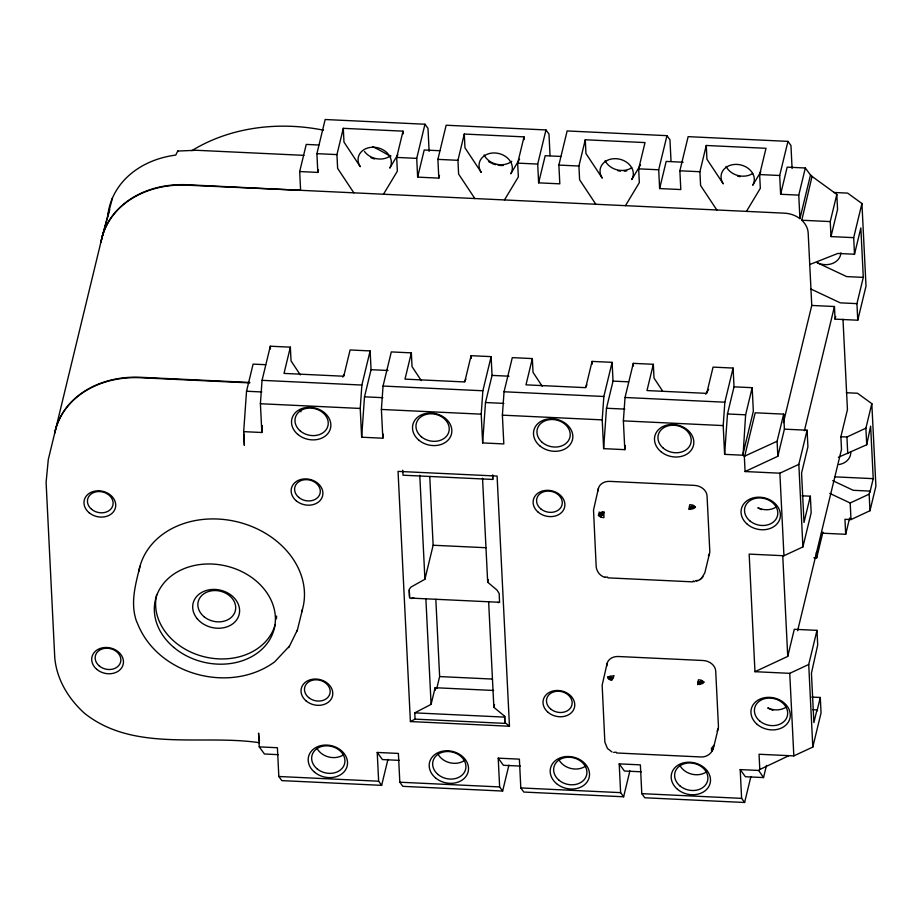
<?xml version="1.0" encoding="UTF-8"?>
<svg xmlns="http://www.w3.org/2000/svg" width="922" height="922" viewBox="0 0 922 922"><rect width="100%" height="100%" fill="white"/><g stroke="black" fill="none" stroke-linecap="round" stroke-linejoin="round"><path stroke-width="1.38" d="M482.54 478.195L487.68 582.22L497.073 590.138L499.24 593.664A4.587 0.622 -87.3 0 0 499.251 595.808L499.505 600.81A4.587 0.622 -87.3 0 0 499.666 602.297L409.679 598.044A4.587 0.622 -87.3 0 1 409.518 596.557L409.253 589.412L410.901 587.107L424.915 579.258L433.144 545.236L429.756 476.513M244.33 434.262A22.923 3.135 -87.3 0 0 244.365 445.407L243.685 431.646L246.531 391.239L253.101 364.109L265.663 364.709M243.685 431.646L261.836 432.499L260.407 403.732L262.055 380.337L270.319 346.211L290.361 347.156L291.041 360.917L300.307 374.897M261.836 432.499L262.321 425.538M383.114 434.032L382.826 438.215L361.655 437.212L360.225 408.446L361.873 385.05L370.137 350.925L350.095 349.968L343.745 376.234L284.011 373.41L290.361 347.156M361.655 437.212L364.501 396.817L371.059 369.687L370.137 350.925M382.826 438.215L381.397 409.449L383.045 386.053L391.308 351.916L411.35 352.872L412.03 366.622L421.296 380.613M542.286 386.33L533.02 372.338L532.34 358.577L512.298 357.632L504.046 391.769L502.386 415.154L503.815 443.931L482.644 442.929L481.215 414.162L482.863 390.767L491.126 356.63L471.084 355.685L464.734 381.95L405 379.126L411.35 352.872M482.644 442.929L485.491 402.534L492.048 375.404L491.126 356.63M625.093 445.464L624.805 449.648L603.633 448.645L602.204 419.879L603.852 396.483L612.116 362.346L592.074 361.401L585.724 387.666L525.989 384.843L532.34 358.577M603.633 448.645L606.48 408.25L613.038 381.109L612.116 362.346M624.805 449.648L623.376 420.87L625.035 397.486L633.287 363.349L653.329 364.294L654.009 378.055L662.503 390.882M744.653 456.39L755.199 412.791L783.665 414.128L777.096 441.269L744.331 456.286A22.912 18.509 13.6 0 0 743.063 455.226L724.623 454.362L723.194 425.584L724.853 402.199L733.105 368.062L713.063 367.117L706.713 393.371L646.979 390.559L653.329 364.294M724.623 454.362L727.47 413.966L734.027 386.825L733.105 368.062M743.063 455.226L745.621 414.819L752.179 387.689L734.027 386.825M711.945 751.384L713.766 745.379L711.3 748.802L712.971 747.788L711.392 749.978L713.04 748.226L711.726 751.315L713.248 748.514C711.669 753.62 706.598 757.204 701.25 756.974L616.564 752.974M139.994 566.223C135.557 584.26 130.002 603.195 136.583 621.509L137.332 623.018C157.397 675.031 230.143 694.485 274.641 661.881L289.52 646.011M55.643 429.226L48.278 459.64L46.1 482.356L54.755 657.478C56.576 679.307 68.459 698.795 84.478 713.259C133.759 752.559 201.987 734.119 259.531 742.729M55.746 428.788L102.227 236.666M112.426 198.069L102.33 236.228L109.741 209.697M805.332 168L798.763 195.13L780.623 194.265L787.181 167.136L805.332 168L810.484 175.065L799.927 218.664A22.923 18.521 13.6 0 0 784.564 213.178L300.607 190.312L299.685 171.55L306.242 144.42L318.805 145.019M299.685 171.55L317.825 172.414L316.903 153.651L325.166 119.514L424.973 124.228L427.992 128.354L429.122 151.369M317.825 172.414L318.482 169.694M353.841 192.836L337.625 168.357L336.945 154.596L343.295 128.331L403.029 131.155L403.168 133.909M383.483 194.231L397.359 171.181L396.679 157.42L403.029 131.155M439.471 175.411L438.826 178.13L417.643 177.128L416.721 158.365L424.973 124.228M417.643 177.128L424.212 149.986L439.736 150.724M438.826 178.13L437.892 159.368L446.156 125.231L545.974 129.944L548.982 134.07L550.042 155.657M474.842 198.541L458.614 174.074L457.934 160.313L464.285 134.047L524.019 136.871L524.157 139.625M504.472 199.947L518.348 176.886L517.668 163.125L524.019 136.871M259.462 740.735A22.923 3.135 -87.3 0 1 258.575 733.105L259.255 746.866L277.407 747.73L278.824 776.497L281.832 780.623L381.65 785.348L387.932 759.405M671.032 161.362L669.971 139.787L666.963 135.661L567.145 130.947L558.882 165.073L559.815 183.835L538.632 182.844L537.71 164.081L545.974 129.944M538.632 182.844L545.202 155.703L560.726 156.44M410.394 721.557L509.463 726.236L497.096 476.063L398.039 471.384L410.394 721.557L415.061 719.125L414.762 712.867L431.093 704.35L435.115 687.72L493.604 690.474M436.728 688.619L439.633 676.575L435.818 599.265M402.776 470.197L403.018 475.199L492.751 479.44L492.763 474.865M595.831 204.258L579.604 179.778L578.924 166.029L585.274 139.764L645.02 142.587L638.658 168.841L639.338 182.602L625.462 205.664M487.68 582.22L488.337 579.5M415.061 719.125L504.807 723.367L504.691 716.29L493.858 707.312L494.526 704.535M504.807 723.367L504.691 716.29M381.65 785.348L378.642 781.211L377.225 752.444L398.396 753.435L399.814 782.213L402.822 786.339L502.64 791.053L508.921 765.11M792.09 168.519L790.961 145.503L787.953 141.377L688.135 136.652L679.871 170.789L680.805 189.552L659.622 188.561L658.7 169.786L666.963 135.661M659.622 188.561L666.191 161.419L683.133 162.226M598.447 488.245L593.514 510.073L596.2 566.949C596.764 571.836 600.429 576.354 605.305 577.437M716.82 209.974L700.593 185.495L699.913 171.734L706.264 145.48L766.009 148.304L759.647 174.558L760.327 188.319L746.451 211.38M607.102 663.367L602.158 685.196L604.855 742.072L607.414 748.422L612.012 751.972M502.64 791.053L499.632 786.927L498.214 758.161L519.386 759.152L520.803 787.93L523.811 792.056L623.629 796.769L629.91 770.827M780.623 194.265L779.689 175.503L787.953 141.377M709.491 553.569L704.834 572.827L701.607 578.152M742.798 454.834L753.343 411.224L752.179 387.689M783.4 422.668L811.763 305.447L808.179 233.012A22.923 18.521 13.6 0 0 801.783 220.231L812.086 176.206A22.912 18.521 13.6 0 0 810.83 175.145L810.484 175.065M833.719 192.456L847.629 193.113L861.932 203.52L853.68 237.657L830.987 236.585L830.249 221.58L836.819 194.438L812.34 176.621M744.331 456.286L745.08 471.545L777.845 456.275L784.403 429.145L783.665 414.128M830.987 236.585L837.556 209.455L836.819 194.438M713.49 747.949L718.146 728.703M804.399 430.712L834.445 306.519L811.763 305.447M754.968 671.689L787.734 656.418L794.291 629.288L816.984 630.36L808.721 664.497L789.751 673.337L754.968 671.689L749.16 554.11L783.942 555.747L802.912 546.907L798.832 464.354L807.096 430.217L784.403 429.145M861.932 203.52L866.012 286.085L857.76 320.211L835.067 319.139L835.724 316.43M809.735 264.533L837.856 253.446L854.498 254.23L860.848 227.976L863.292 277.384L856.941 303.638L857.76 320.211M802.036 495.805L810.346 496.197L803.996 522.463L801.564 473.044L807.914 446.79L807.096 430.217M802.912 546.907L811.176 512.77L810.346 496.197M623.629 796.769L620.621 792.643L619.204 763.865L640.375 764.868L641.793 793.646L644.801 797.772L744.619 802.486L750.9 776.543M797.622 630.74L841.498 449.348L840.876 436.728L847.445 409.599L842.985 319.254M788.656 755.809L759.797 769.513A22.912 18.521 13.6 0 1 758.633 770.458L740.193 769.582L745.391 776.727L763.531 777.58L766.493 765.375M813.896 557.752L816.685 557.891L822.92 532.109M838.375 457.289L866.715 444.75L865.896 428.177L871.82 403.663L857.518 393.256L846.384 392.726M866.715 444.75L870.633 426.125L873.226 478.656L869.953 492.221L869.895 491.092L853.253 490.308L832.727 480.65M821.502 533.158L845.693 534.299L849.635 518.014M812.801 709.71L816.961 709.905L813.884 722.606L811.441 673.187L817.699 644.939L816.984 630.36M845.693 534.299L844.955 519.293L851.006 519.57L869.976 510.73L869.158 494.157L869.895 491.092M811.786 697.067L820.292 697.47L817.007 711.035L816.961 709.905M759.797 769.513L759.048 754.254L793.83 755.89L812.801 747.051L821.053 712.913L820.292 697.47M869.976 510.73L875.9 486.228L871.82 403.663M288.724 647.636L297.414 629.968L302.451 609.43M296.573 631.674L297.414 629.968M397.843 154.677L389.764 168.104A16.815 13.588 13.6 0 0 374.032 147.255A16.815 13.588 13.6 0 0 360.283 166.709L343.975 142.092L343.295 128.331M342.742 377.086L344.206 374.655M519.559 159.172L510.753 173.809A16.815 13.588 13.6 0 0 495.022 152.971A16.815 13.588 13.6 0 0 481.272 172.426L464.965 147.808L464.285 134.047M464.458 381.581L465.921 379.161M640.548 164.888L631.743 179.525A16.815 13.588 13.6 0 0 616.011 158.688A16.815 13.588 13.6 0 0 602.262 178.142L585.954 153.525L585.274 139.764M585.458 387.298L586.911 384.866M760.811 171.826L752.732 185.241A16.815 13.588 13.6 0 0 737.001 164.404A16.815 13.588 13.6 0 0 723.263 183.847L706.943 159.241L706.264 145.48M705.71 394.224L708.638 389.372M698.576 580.549L701.319 578.428M700.178 579.592L703.013 576.734M303.983 155.357L196.305 150.274L177.715 151.047L175.768 155.08A91.704 74.094 13.6 0 0 107.805 215.748M607.575 577.068L604.993 577.241M616.219 752.191L613.649 752.364M840.876 436.728L846.926 437.016L865.896 428.177M745.08 471.545L779.874 473.193L798.832 464.354M829.765 493.397L850.188 502.997L869.158 494.157M413.863 597.859L411.466 598.574M758.645 770.458L763.531 777.58M698.265 580.353L695.407 580.733L697.124 581.033M316.903 153.651L336.945 154.596M396.679 157.42L416.721 158.365M437.892 159.368L457.934 160.313M517.668 163.125L537.71 164.081M558.882 165.073L578.924 166.029M638.658 168.841L658.7 169.786M679.871 170.789L699.913 171.734M759.647 174.558L779.689 175.503M801.783 220.231L830.249 221.58M863.292 277.384L846.65 276.6L817.146 262.712A16.815 13.588 13.6 0 0 840.887 252.847M856.941 303.638L840.299 302.854L810.945 289.047M371.059 369.687L388.001 370.483M492.048 375.404L508.99 376.199M613.038 381.109L628.573 381.846M262.055 380.337L361.873 385.05M383.045 386.053L482.863 390.767M504.046 391.769L603.852 396.483M625.035 397.486L724.853 402.199M249.77 382.457L140.651 377.294A91.704 74.094 13.6 0 0 54.778 432.81M249.666 382.895L140.547 377.732A91.704 74.094 13.6 0 0 54.663 433.248M246.531 391.239L261.894 391.965M364.501 396.817L382.849 397.682M485.491 402.534L503.838 403.398M606.48 408.25L624.828 409.114M727.47 413.966L745.621 414.819M260.407 403.732L360.225 408.446M381.397 409.449L481.215 414.162M502.386 415.154L602.204 419.879M623.376 420.87L723.194 425.584M834.548 476.835L873.226 478.656M433.144 545.236L485.929 547.726M607.909 577.852L692.606 581.851M439.633 676.575L492.417 679.065M414.762 712.867L504.495 717.109M278.409 754.669L264.453 754L259.255 746.866M399.353 760.373L382.423 759.578L377.225 752.444M520.342 766.09L503.412 765.295L498.214 758.161M641.332 771.806L624.401 771.011L619.204 763.865M278.824 776.497L378.642 781.211M399.814 782.213L499.632 786.927M520.803 787.93L620.621 792.643M641.793 793.646L741.611 798.36L744.619 802.486M497.684 602.377L498.491 602.677M761.699 509.601L757.849 507.792A16.815 13.588 13.6 0 0 776.393 506.87M772.867 710.355L767.738 707.935A16.815 13.588 13.6 0 0 786.282 707.013M693.056 581.16L694.197 581.805L693.886 581.137M177.715 151.047L178.315 151.462M505.002 722.548L509.463 726.236M853.68 237.657L854.498 254.23M846.926 437.016L847.744 453.589M850.188 502.997L851.006 519.57M834.445 306.519L835.067 319.139M798.763 195.13L799.927 218.664M816.408 552.347L816.685 557.891M808.721 664.497L812.801 747.051M779.874 473.193L783.942 555.747M789.751 673.337L793.83 755.89M777.096 441.269L777.845 456.275M782.766 556.047L787.734 656.418M740.193 769.582L741.611 798.36M633.287 363.349L633.426 366.034M592.074 361.401L592.212 364.155M599.219 511.987L599.427 516.216M492.567 475.683L492.751 479.44M488.648 601.859L493.858 707.312M471.084 355.685L471.223 358.439M435.115 687.72L435.242 690.221M419.775 475.222L424.915 579.258M425.883 598.897L431.093 704.35M270.319 346.211L270.446 348.885M409.241 590.172L409.518 596.557M598.171 490.815A12.228 9.877 13.6 0 1 609.776 481.376L694.462 485.387A12.228 9.877 13.6 0 1 707.059 495.967L709.779 550.999A12.228 9.877 13.6 0 1 708.407 555.931M138.796 571.548A84.063 67.917 13.6 0 1 237.83 521.967A84.063 67.917 13.6 0 1 301.655 612.024M717.051 731.054A12.228 9.877 13.6 0 0 718.434 726.121L715.714 671.089A12.228 9.877 13.6 0 0 703.117 660.509L618.42 656.51A12.228 9.877 13.6 0 0 606.814 665.949M275.217 624.54A61.14 49.396 13.6 0 1 203.727 656.648A61.14 49.396 13.6 0 1 156.705 594.506M276.623 616.034A61.14 49.396 13.6 0 1 276.358 618.916M740.147 176.655A19.869 16.054 13.6 0 1 737.6 176.125M626.787 170.893A19.869 16.054 13.6 0 1 624.286 171.192M620.448 171.112A19.869 16.054 13.6 0 1 617.867 170.708M503.297 165.476A19.869 16.054 13.6 0 1 498.168 165.234M495.621 164.692A19.869 16.054 13.6 0 1 491.956 163.401M490.804 162.848A19.869 16.054 13.6 0 1 488.602 161.569M374.632 158.976A19.869 16.054 13.6 0 1 370.967 157.685M100.994 242.048A91.704 74.094 13.6 0 1 187.131 185.172L300.607 190.312L187.235 184.746A91.704 74.094 13.6 0 0 101.097 241.61M300.998 411.777A16.815 13.588 13.6 0 1 299.788 409.552M850.787 451.826A16.815 13.588 13.6 0 1 839.112 464.527M752.709 173.451A16.815 13.588 13.6 0 1 726.087 166.375M343.145 754.991A16.815 13.588 13.6 0 1 316.857 748.111M465.161 759.982A16.815 13.588 13.6 0 1 437.846 753.827M586.15 765.686A16.815 13.588 13.6 0 1 558.836 759.544M707.139 771.403A16.815 13.588 13.6 0 1 679.825 765.26M390.767 155.553A16.815 13.588 13.6 0 1 364.455 151.462M631.72 167.735A16.815 13.588 13.6 0 1 605.097 160.659M511.756 161.269A16.815 13.588 13.6 0 1 484.108 154.942M191.845 150.678A168.127 135.845 13.6 0 1 323.484 130.175M372.58 146.61A168.127 135.845 13.6 0 1 390.744 156.579M602.343 511.802L602.297 515.087L600.902 512.229L601.663 515.467L599.692 512.966L601.202 515.986L598.781 513.957L600.913 516.597L598.24 515.133L600.844 517.265L603.91 517.645L603.898 511.71L603.034 514.868L602.343 511.802M689.391 506.789L689.022 509.486L690.209 506.766L690.624 509.44L691.016 506.627L692.168 509.151L691.731 506.362L693.551 508.656L692.318 506.017L694.692 507.976L692.733 505.59L695.499 507.158L692.952 505.129L689.806 504.634L689.391 506.789M698.035 681.923L697.677 684.608L698.864 681.888L699.268 684.562L699.66 681.75L700.812 684.285L700.374 681.496L702.207 683.778L700.974 681.139L703.336 683.098L701.388 680.713L704.154 682.292L701.607 680.252L698.461 679.768L698.035 681.923M613.764 675.768L613.349 677.912L611.447 680.413L612.554 677.82L610.076 679.998L611.839 677.601L608.958 679.376L611.263 677.278L608.174 678.604L610.848 676.886L607.771 677.739L610.641 676.425L607.782 676.817L613.764 675.768M297.852 434.446A19.869 16.054 13.6 0 0 330.387 428.707A19.869 16.054 13.6 0 0 305.32 407.651A19.869 16.054 13.6 0 0 297.852 434.446M308.616 697.528A12.989 10.499 13.6 0 0 329.88 693.77A12.989 10.499 13.6 0 0 313.492 680.01A12.989 10.499 13.6 0 0 308.616 697.528M306.139 700.939A16.043 12.966 13.6 0 0 332.416 696.306A16.043 12.966 13.6 0 0 312.166 679.307A16.043 12.966 13.6 0 0 306.139 700.939M298.728 497.384A12.989 10.499 13.6 0 0 320.003 493.627A12.989 10.499 13.6 0 0 303.615 479.866A12.989 10.499 13.6 0 0 298.728 497.384M173.843 647.44A61.14 49.396 13.6 0 0 273.938 629.795A61.14 49.396 13.6 0 0 196.824 565.013A61.14 49.396 13.6 0 0 173.843 647.44M540.707 508.806A12.989 10.499 13.6 0 0 561.982 505.06A12.989 10.499 13.6 0 0 545.594 491.288A12.989 10.499 13.6 0 0 540.707 508.806M538.229 512.229A16.043 12.966 13.6 0 0 564.506 507.596A16.043 12.966 13.6 0 0 544.268 490.585A16.043 12.966 13.6 0 0 538.229 512.229M550.595 708.949A12.989 10.499 13.6 0 0 571.859 705.203A12.989 10.499 13.6 0 0 555.482 691.442A12.989 10.499 13.6 0 0 550.595 708.949M548.117 712.372A16.043 12.966 13.6 0 0 574.394 707.739A16.043 12.966 13.6 0 0 554.157 690.739A16.043 12.966 13.6 0 0 548.117 712.372M296.25 500.796A16.043 12.966 13.6 0 0 322.527 496.163A16.043 12.966 13.6 0 0 302.289 479.163A16.043 12.966 13.6 0 0 296.25 500.796M91.555 509.267A12.989 10.499 13.6 0 0 112.818 505.521A12.989 10.499 13.6 0 0 96.43 491.76A12.989 10.499 13.6 0 0 91.555 509.267M89.077 512.69A16.043 12.966 13.6 0 0 115.354 508.057A16.043 12.966 13.6 0 0 95.104 491.057A16.043 12.966 13.6 0 0 89.077 512.69M99.288 665.961A12.989 10.499 13.6 0 0 120.563 662.203A12.989 10.499 13.6 0 0 104.174 648.443A12.989 10.499 13.6 0 0 99.288 665.961M96.81 669.372A16.043 12.966 13.6 0 0 123.087 664.739A16.043 12.966 13.6 0 0 102.849 647.74A16.043 12.966 13.6 0 0 96.81 669.372M418.842 440.151A19.869 16.054 13.6 0 0 451.377 434.423A19.869 16.054 13.6 0 0 426.31 413.367A19.869 16.054 13.6 0 0 418.842 440.151M539.831 445.868A19.869 16.054 13.6 0 0 572.366 440.14A19.869 16.054 13.6 0 0 547.299 419.084A19.869 16.054 13.6 0 0 539.831 445.868M660.82 451.584A19.869 16.054 13.6 0 0 693.356 445.845A19.869 16.054 13.6 0 0 668.289 424.8A19.869 16.054 13.6 0 0 660.82 451.584M747.396 524.318A19.869 16.054 13.6 0 0 779.931 518.579A19.869 16.054 13.6 0 0 754.864 497.523A19.869 16.054 13.6 0 0 747.396 524.318M757.285 724.462A19.869 16.054 13.6 0 0 789.82 718.722A19.869 16.054 13.6 0 0 764.753 697.666A19.869 16.054 13.6 0 0 757.285 724.462M677.509 789.324A19.869 16.054 13.6 0 0 710.032 783.596A19.869 16.054 13.6 0 0 684.977 762.54A19.869 16.054 13.6 0 0 677.509 789.324M556.519 783.608A19.869 16.054 13.6 0 0 589.043 777.88A19.869 16.054 13.6 0 0 563.987 756.824A19.869 16.054 13.6 0 0 556.519 783.608M435.53 777.903A19.869 16.054 13.6 0 0 468.053 772.163A19.869 16.054 13.6 0 0 442.998 751.107A19.869 16.054 13.6 0 0 435.53 777.903M314.529 772.187A19.869 16.054 13.6 0 0 347.064 766.447A19.869 16.054 13.6 0 0 322.008 745.391A19.869 16.054 13.6 0 0 314.529 772.187M300.33 431.023A16.815 13.588 13.6 0 0 327.852 426.171A16.815 13.588 13.6 0 0 306.646 408.354A16.815 13.588 13.6 0 0 300.33 431.023M759.763 721.039A16.815 13.588 13.6 0 0 787.284 716.187A16.815 13.588 13.6 0 0 766.078 698.369A16.815 13.588 13.6 0 0 759.763 721.039M749.874 520.895A16.815 13.588 13.6 0 0 777.407 516.043A16.815 13.588 13.6 0 0 756.19 498.226A16.815 13.588 13.6 0 0 749.874 520.895M317.007 768.764A16.815 13.588 13.6 0 0 344.54 763.912A16.815 13.588 13.6 0 0 323.334 746.094A16.815 13.588 13.6 0 0 317.007 768.764M437.996 774.48A16.815 13.588 13.6 0 0 465.529 769.628A16.815 13.588 13.6 0 0 444.323 751.81A16.815 13.588 13.6 0 0 437.996 774.48M558.986 780.196A16.815 13.588 13.6 0 0 586.519 775.344A16.815 13.588 13.6 0 0 565.313 757.527A16.815 13.588 13.6 0 0 558.986 780.196M679.975 785.913A16.815 13.588 13.6 0 0 707.508 781.061A16.815 13.588 13.6 0 0 686.302 763.243A16.815 13.588 13.6 0 0 679.975 785.913M421.319 436.74A16.815 13.588 13.6 0 0 448.841 431.888A16.815 13.588 13.6 0 0 427.635 414.07A16.815 13.588 13.6 0 0 421.319 436.74M542.309 442.456A16.815 13.588 13.6 0 0 569.831 437.593A16.815 13.588 13.6 0 0 548.625 419.787A16.815 13.588 13.6 0 0 542.309 442.456M663.298 448.173A16.815 13.588 13.6 0 0 690.82 443.309A16.815 13.588 13.6 0 0 669.614 425.503A16.815 13.588 13.6 0 0 663.298 448.173M204.096 616.749A19.108 15.432 13.6 0 0 235.283 610.963A19.108 15.432 13.6 0 0 210.942 590.91A19.108 15.432 13.6 0 0 204.096 616.749M197.308 618.835A23.695 19.143 13.6 0 0 237.68 618.247A23.695 19.143 13.6 0 0 213.431 589.412A23.695 19.143 13.6 0 0 197.308 618.835"/></g></svg>
